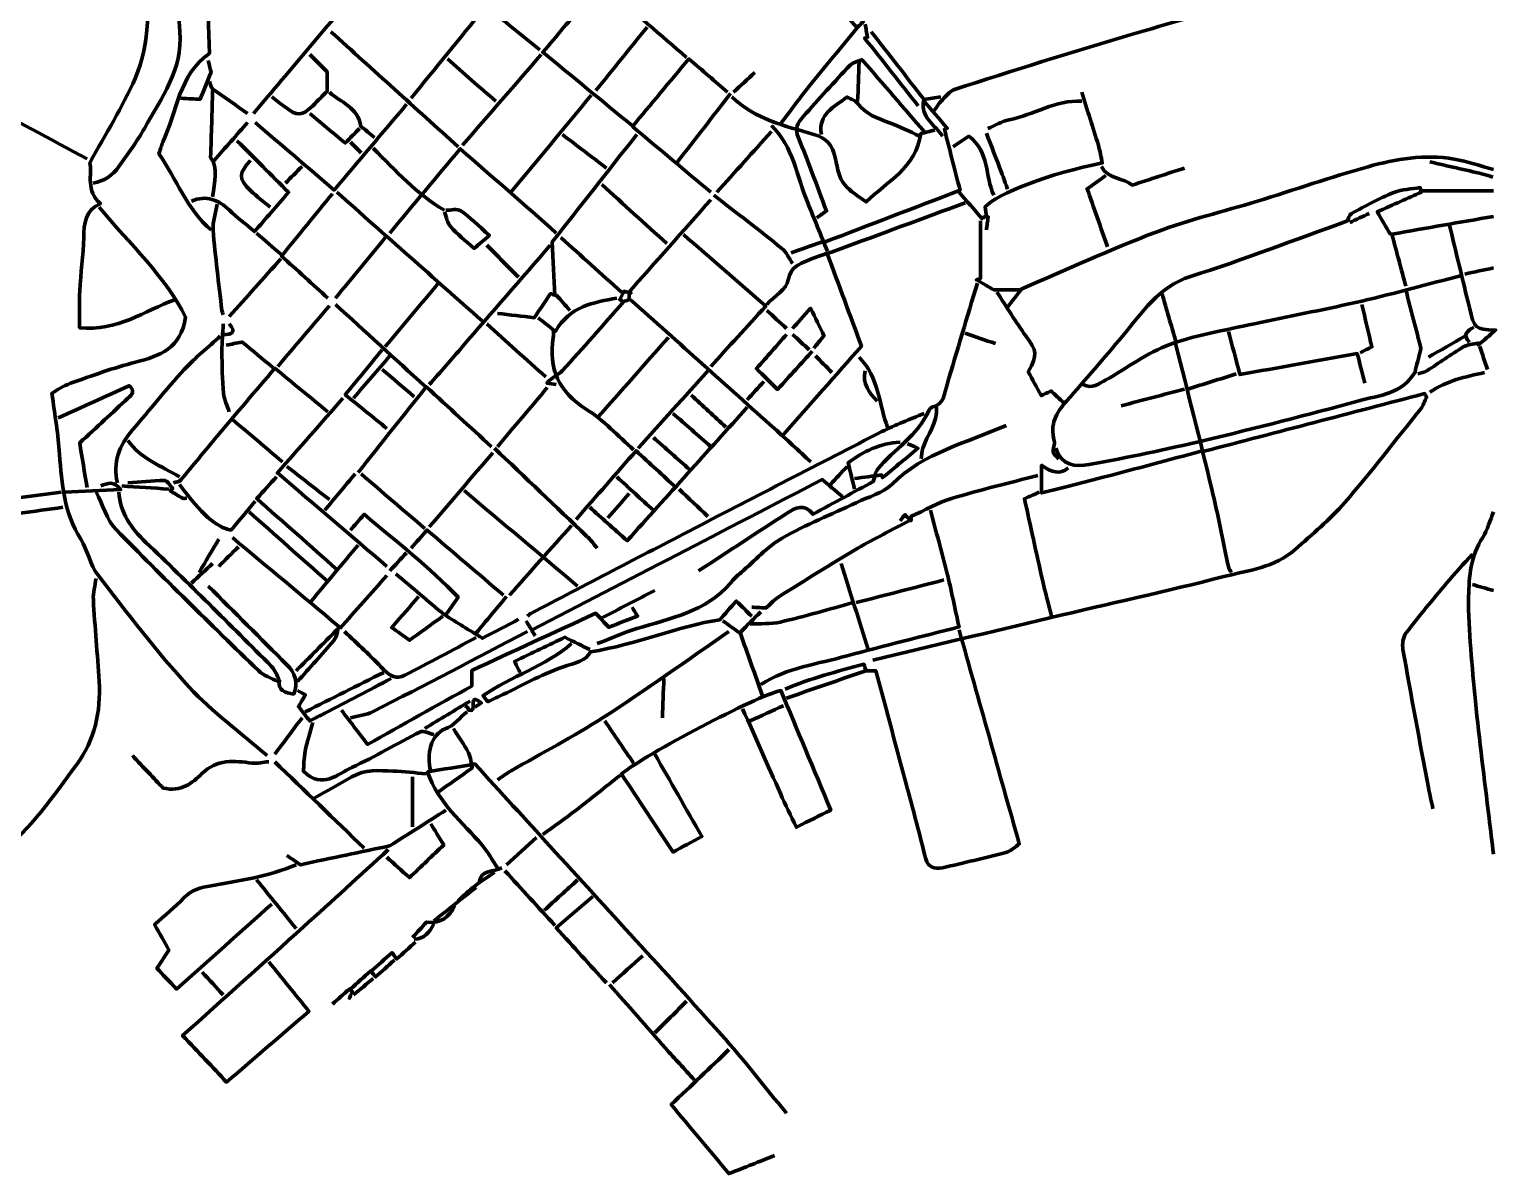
# Model space of a CAD drawing. Header units: inches. Extents: x 10 to 201, y -253 to -84.
# Drawn here: x 98.7 to 200.7, y -217.2 to -137.7 of the extents above; entities that cross this region are included whole.
import ezdxf

# ---------------------------------------------------------------- set-up
doc = ezdxf.new("R2010")
doc.units = ezdxf.units.IN
doc.header["$MEASUREMENT"] = 0
doc.layers.add('Calque 1', color=7, linetype='Continuous')

msp = doc.modelspace()

# ---------------------------------------------------------------- linework, layer by layer
at = {"layer": 'Calque 1', "color": 7, "lineweight": 70, "true_color": 0xffffff}
for points, knots in [([(80.46, -108.44), (81.02, -109.92), (82.19, -110.76), (83.51, -111.5), (89.14, -114.71), (94.76, -117.94), (100.36, -121.19), (102.08, -122.19), (103.42, -123.57), (104.26, -125.4), (105.01, -127.04), (105.83, -128.67), (106.44, -130.36), (106.75, -131.23), (106.71, -132.24), (106.79, -133.19), (107, -135.87), (107.09, -138.57), (106.02, -141.08), (105.16, -143.08), (103.97, -144.93), (102.88, -146.94), (103.04, -147.76), (102.57, -148.92), (103.61, -149.79), (102.52, -150.25), (102.48, -151.17), (102.45, -152.15), (102.42, -153.38), (102.24, -154.61), (102.17, -155.84), (102.12, -156.68), (102.16, -157.52), (102.16, -158.42), (104.79, -158.7), (106.69, -157.23), (108.79, -156.47)], [0, 0, 0, 0, 1, 1, 1, 2, 2, 2, 3, 3, 3, 4, 4, 4, 5, 5, 5, 6, 6, 6, 7, 7, 7, 8, 8, 8, 9, 9, 9, 10, 10, 10, 11, 11, 11, 12, 12, 12, 12]), ([(121.33, -116.44), (119.54, -118.59), (117.73, -120.72), (115.96, -122.87), (114.71, -124.4), (113.5, -125.96), (112.27, -127.5), (111.82, -128.07), (111.36, -128.63), (110.84, -129.26), (110.95, -132.42), (111.08, -135.86), (111.2, -139.34), (109.08, -140.82), (108.93, -143.39), (107.95, -145.52), (107.85, -145.75), (107.79, -146), (107.68, -146.32), (108.91, -148.06), (109.6, -150.19), (111.32, -151.62)], [0, 0, 0, 0, 1, 1, 1, 2, 2, 2, 3, 3, 3, 4, 4, 4, 5, 5, 5, 6, 6, 6, 7, 7, 7, 7]), ([(88.15, -124.03), (91.92, -124.15), (94.29, -126.43), (95.99, -129.43), (96.66, -130.6), (96.69, -132.14), (96.99, -133.51), (97.15, -134.24), (97.33, -134.98), (97.4, -135.72), (97.54, -137.01), (97.15, -138.24), (96.66, -139.4), (96.23, -140.42), (95.64, -141.38), (95.02, -142.56), (97.56, -143.92), (100.12, -145.3), (102.68, -146.67)], [0, 0, 0, 0, 1, 1, 1, 2, 2, 2, 3, 3, 3, 4, 4, 4, 5, 5, 5, 6, 6, 6, 6]), ([(109.21, -128.03), (109.77, -130.35), (109.45, -132.66), (109.22, -134.98), (109.13, -135.93), (109.04, -136.89), (109.13, -137.82), (109.37, -140.47), (107.84, -142.45), (106.67, -144.56), (106.16, -145.48), (105.5, -146.33), (104.89, -147.2), (104.46, -147.83), (103.87, -148.23), (103.1, -148.36)], [0, 0, 0, 0, 1, 1, 1, 2, 2, 2, 3, 3, 3, 4, 4, 4, 5, 5, 5, 5]), ([(116.59, -129.72), (118.4, -131.2), (120.21, -132.68), (122.1, -134.23), (119.45, -137.38), (116.86, -140.45), (114.27, -143.51)], [0, 0, 0, 0, 1, 1, 1, 2, 2, 2, 2]), ([(195.48, -132.24), (193.97, -132.7), (192.46, -133.18), (190.95, -133.61), (185.72, -135.09), (180.47, -136.52), (175.26, -138.05), (171.17, -139.25), (167.1, -140.55), (163.04, -141.85), (162.67, -141.97), (162.39, -142.37), (162.09, -142.68), (161.89, -142.89), (161.74, -143.16), (161.56, -143.41)], [0, 0, 0, 0, 1, 1, 1, 2, 2, 2, 3, 3, 3, 4, 4, 4, 5, 5, 5, 5]), ([(156.29, -137.51), (156.4, -137.41), (156.5, -137.3), (156.69, -137.11), (155.86, -136.13), (155.02, -135.15), (154.09, -134.05), (154.05, -134.98), (154.05, -134.98), (156.25, -137.57), (155.14, -138.92), (154.02, -140.26), (152.93, -141.62), (152.24, -142.48), (151.59, -143.37), (150.92, -144.25)], [0, 0, 0, 0, 1, 1, 1, 2, 2, 2, 3, 3, 3, 4, 4, 4, 5, 5, 5, 5]), ([(138.6, -134.98), (138.14, -135.3), (137.61, -135.55), (137.24, -135.94), (136.27, -137), (135.36, -138.13), (134.39, -139.26), (136.44, -140.94), (138.52, -142.65), (140.6, -144.36)], [0, 0, 0, 0, 1, 1, 1, 2, 2, 2, 3, 3, 3, 3]), ([(156.82, -137.3), (156.87, -137.61), (156.92, -137.91), (156.98, -138.22), (156.91, -138.24), (156.85, -138.26), (156.78, -138.28), (158.02, -139.85), (159.27, -141.42), (160.51, -142.99)], [0, 0, 0, 0, 1, 1, 1, 2, 2, 2, 3, 3, 3, 3]), ([(157.24, -137.83), (158.47, -139.41), (159.7, -140.99), (160.91, -142.55), (161.31, -142.48), (161.7, -142.42), (162.09, -142.36)], [0, 0, 0, 0, 1, 1, 1, 2, 2, 2, 2]), ([(118.17, -139.41), (118.57, -139.81), (118.98, -140.21), (119.38, -140.62), (119.38, -141.05), (119.38, -141.44), (119.38, -141.99), (119.12, -142.25), (118.75, -142.62), (118.38, -142.99), (117.64, -143.7), (117.28, -143.72), (116.48, -143.09), (116.17, -142.85), (115.85, -142.6), (115.53, -142.36)], [0, 0, 0, 0, 1, 1, 1, 2, 2, 2, 3, 3, 3, 4, 4, 4, 5, 5, 5, 5]), ([(147.24, -142.04), (146.37, -141.29), (145.5, -140.54), (144.55, -139.72), (143.21, -141.33), (141.89, -142.9), (140.62, -144.42), (142.52, -146.01), (144.3, -147.5), (146.08, -148.99)], [0, 0, 0, 0, 1, 1, 1, 2, 2, 2, 3, 3, 3, 3]), ([(111.11, -139.83), (111.2, -140.17), (111.28, -140.52), (111.31, -140.65), (111.02, -141.37), (110.81, -141.9), (110.55, -142.53), (110.19, -142.51), (109.7, -142.49), (109.21, -142.46)], [0, 0, 0, 0, 1, 1, 1, 2, 2, 2, 3, 3, 3, 3]), ([(160.93, -144.78), (159.51, -143.14), (158.09, -141.5), (156.6, -139.78), (156.37, -139.88), (155.99, -139.93), (155.78, -140.16), (154.66, -141.32), (153.58, -142.53), (152.51, -143.73), (152.13, -144.15), (151.9, -144.57), (152.17, -145.21), (152.84, -146.81), (153.42, -148.44), (154.13, -150.3), (153.98, -150.4), (153.72, -150.59), (153.45, -150.78)], [0, 0, 0, 0, 1, 1, 1, 2, 2, 2, 3, 3, 3, 4, 4, 4, 5, 5, 5, 6, 6, 6, 6]), ([(113.85, -143.51), (113.04, -142.95), (112.22, -142.4), (111.43, -141.82), (111.3, -141.72), (111.28, -141.48), (111.21, -141.3)], [0, 0, 0, 0, 1, 1, 1, 2, 2, 2, 2]), ([(111.42, -141.93), (111.38, -143.41), (111.33, -144.89), (111.28, -146.57), (111.82, -147.28), (111.53, -148.3), (111.42, -149.31)], [0, 0, 0, 0, 1, 1, 1, 2, 2, 2, 2]), ([(119.54, -142.04), (120.32, -142.74), (121.51, -143.06), (121.74, -144.43), (122, -144.63), (122.35, -144.92), (122.69, -145.2)], [0, 0, 0, 0, 1, 1, 1, 2, 2, 2, 2]), ([(147.55, -142.36), (149.13, -143.92), (151.22, -144.38), (153.24, -144.97), (154.11, -145.22), (154.54, -145.71), (154.72, -146.57), (155.13, -148.46), (155.16, -148.45), (156.88, -149.67), (158.32, -148.25), (160.35, -147.31), (160.68, -144.92), (161.02, -144.84), (161.34, -144.75), (161.67, -144.67)], [0, 0, 0, 0, 1, 1, 1, 2, 2, 2, 3, 3, 3, 4, 4, 4, 5, 5, 5, 5]), ([(160.61, -145.09), (159.91, -144.78), (159.22, -144.42), (158.5, -144.16), (157.66, -143.85), (156.84, -143.56), (156.28, -142.79), (156.14, -142.59), (155.82, -142.53), (155.55, -142.38), (154.65, -143.08), (153.52, -143.55), (153.77, -144.99)], [0, 0, 0, 0, 1, 1, 1, 2, 2, 2, 3, 3, 3, 4, 4, 4, 4]), ([(162.19, -145.09), (161.7, -144.31), (160.66, -143.83), (160.88, -142.62), (161.43, -143.27), (161.98, -143.91), (162.53, -144.55), (162.46, -144.57), (162.39, -144.59), (162.33, -144.61), (162.67, -145.96), (163.02, -147.31), (163.42, -148.86), (160.27, -150.06), (157.13, -151.26), (153.98, -152.47)], [0, 0, 0, 0, 1, 1, 1, 2, 2, 2, 3, 3, 3, 4, 4, 4, 5, 5, 5, 5]), ([(171.88, -142.04), (172.27, -143.27), (172.66, -144.49), (173.04, -145.73), (173.16, -146.13), (173.23, -146.56), (173.31, -146.96), (169.69, -147.67), (166, -149.08), (165.16, -150.02), (165.19, -150.25), (165.22, -150.46), (165.25, -150.68)], [0, 0, 0, 0, 1, 1, 1, 2, 2, 2, 3, 3, 3, 4, 4, 4, 4]), ([(171.88, -142.67), (170.06, -142.56), (168.54, -143.63), (166.83, -143.95), (166.32, -144.05), (165.84, -144.36), (165.35, -144.57)], [0, 0, 0, 0, 1, 1, 1, 2, 2, 2, 2]), ([(114.37, -144.15), (116.21, -145.71), (118.05, -147.28), (119.87, -148.84), (121.53, -146.88), (123.22, -144.88), (124.91, -142.88)], [0, 0, 0, 0, 1, 1, 1, 2, 2, 2, 2]), ([(118.17, -143.51), (118.95, -144.17), (119.74, -144.83), (120.64, -145.57), (121.01, -145.2), (121.32, -144.88), (121.64, -144.57)], [0, 0, 0, 0, 1, 1, 1, 2, 2, 2, 2]), ([(150.29, -144.36), (151.82, -145.82), (152.06, -147.9), (152.82, -149.73), (153.28, -150.85), (153.73, -151.98), (154.19, -153.1)], [0, 0, 0, 0, 1, 1, 1, 2, 2, 2, 2]), ([(113.11, -145.41), (114.3, -146.6), (115.5, -147.8), (116.7, -149), (115.86, -149.98), (115.1, -150.84), (114.33, -151.73), (113.69, -151.19), (113.11, -150.75), (112.59, -150.25), (111.82, -149.51), (110.99, -149.17), (109.95, -149.62)], [0, 0, 0, 0, 1, 1, 1, 2, 2, 2, 3, 3, 3, 4, 4, 4, 4]), ([(140.92, -144.99), (138.94, -147.5), (136.95, -150.02), (135.05, -152.45), (135.11, -153.76), (135.16, -154.96), (135.22, -156.15), (135.12, -156.12), (135.03, -156.08), (134.93, -156.04), (134.57, -156.57), (134.21, -157.1), (133.79, -157.72), (132.98, -157.62), (132.1, -157.52), (131.23, -157.42)], [0, 0, 0, 0, 1, 1, 1, 2, 2, 2, 3, 3, 3, 4, 4, 4, 5, 5, 5, 5]), ([(162.93, -145.83), (163.29, -145.59), (163.66, -145.34), (164.03, -145.1), (165.5, -146.18), (165.13, -147.9), (165.77, -149.2)], [0, 0, 0, 0, 1, 1, 1, 2, 2, 2, 2]), ([(165.25, -144.88), (165.6, -145.8), (165.95, -146.71), (166.3, -147.62), (166.45, -148.01), (166.58, -148.39), (166.72, -148.78)], [0, 0, 0, 0, 1, 1, 1, 2, 2, 2, 2]), ([(114.06, -146.78), (113.21, -147.7), (113.2, -148.05), (114.06, -148.88), (114.49, -149.3), (114.97, -149.66), (115.43, -150.04)], [0, 0, 0, 0, 1, 1, 1, 2, 2, 2, 2]), ([(123.75, -151.83), (125.36, -149.9), (126.97, -147.97), (128.64, -145.97), (130.88, -147.93), (133.11, -149.88), (135.33, -151.83)], [0, 0, 0, 0, 1, 1, 1, 2, 2, 2, 2]), ([(200.53, -147.41), (199.62, -147.17), (198.72, -146.85), (197.79, -146.69), (195.75, -146.33), (193.74, -146.69), (191.8, -147.22), (189.21, -147.94), (186.67, -148.83), (184.1, -149.62), (181.75, -150.34), (179.35, -150.89), (177.06, -151.76), (173.88, -152.97), (170.79, -154.4), (167.67, -155.73)], [0, 0, 0, 0, 1, 1, 1, 2, 2, 2, 3, 3, 3, 4, 4, 4, 5, 5, 5, 5]), ([(196.11, -146.88), (197.34, -147.17), (198.57, -147.44), (199.79, -147.73), (200.03, -147.78), (200.25, -147.87), (200.48, -147.94)], [0, 0, 0, 0, 1, 1, 1, 2, 2, 2, 2]), ([(173.57, -147.83), (173.19, -148.09), (172.82, -148.36), (172.26, -148.75), (172.71, -150.02), (173.19, -151.4), (173.67, -152.78)], [0, 0, 0, 0, 1, 1, 1, 2, 2, 2, 2]), ([(179.04, -147.31), (177.84, -147.7), (176.64, -148.09), (175.39, -148.5), (174.82, -147.97), (173.7, -148.12), (173.25, -147.2)], [0, 0, 0, 0, 1, 1, 1, 2, 2, 2, 2]), ([(193.37, -151.94), (193.06, -151.41), (192.76, -150.89), (192.44, -150.35), (193.6, -149.84), (194.56, -149.41), (195.52, -148.98), (195.5, -148.88), (195.47, -148.77), (195.44, -148.67), (194.82, -148.78), (194.16, -148.78), (193.59, -149.01), (192.57, -149.43), (191.61, -149.96), (190.64, -150.48), (190.48, -150.57), (190.43, -150.86), (190.37, -150.99), (186.74, -152.29), (183.13, -153.69), (179.45, -154.85), (177.2, -155.57), (176.09, -157.38), (174.72, -159), (173.44, -160.51), (172.15, -162.03), (170.82, -163.52), (170.11, -164.32), (169.65, -165.15), (169.97, -166.27), (170.04, -166.52), (169.86, -166.84), (169.9, -167.1), (169.93, -167.26), (170.16, -167.39), (170.3, -167.53)], [0, 0, 0, 0, 1, 1, 1, 2, 2, 2, 3, 3, 3, 4, 4, 4, 5, 5, 5, 6, 6, 6, 7, 7, 7, 8, 8, 8, 9, 9, 9, 10, 10, 10, 11, 11, 11, 12, 12, 12, 12]), ([(111.74, -149.83), (111.64, -150.43), (111.4, -151.04), (111.45, -151.62), (111.6, -153.49), (111.85, -155.35), (112.06, -157.21), (112.07, -157.31), (112.13, -157.42), (112.16, -157.52)], [0, 0, 0, 0, 1, 1, 1, 2, 2, 2, 3, 3, 3, 3]), ([(119.75, -149.1), (118.58, -150.53), (117.41, -151.96), (116.21, -153.43), (117.3, -154.42), (118.37, -155.39), (119.43, -156.36)], [0, 0, 0, 0, 1, 1, 1, 2, 2, 2, 2]), ([(146.29, -149.2), (147.87, -150.43), (149.46, -151.64), (151.02, -152.9), (151.34, -153.16), (151.52, -153.59), (151.77, -153.94)], [0, 0, 0, 0, 1, 1, 1, 2, 2, 2, 2]), ([(163.77, -149.73), (160.82, -150.82), (157.88, -151.91), (154.92, -152.99), (154.23, -153.25), (153.5, -153.44), (152.82, -153.74), (152.23, -154.01), (151.63, -154.15), (151.47, -155.09), (151.37, -155.72), (150.5, -156.22), (149.97, -156.79)], [0, 0, 0, 0, 1, 1, 1, 2, 2, 2, 3, 3, 3, 4, 4, 4, 4]), ([(163.35, -148.99), (163.88, -149.6), (164.4, -150.2), (164.95, -150.84), (164.95, -150.84), (165.05, -150.76), (165.15, -150.68), (165.22, -150.69), (165.3, -150.7), (165.38, -150.71), (165.33, -151.01), (165.29, -151.32), (165.25, -151.62)], [0, 0, 0, 0, 1, 1, 1, 2, 2, 2, 3, 3, 3, 4, 4, 4, 4]), ([(103.53, -150.04), (105.64, -152.61), (108.17, -154.87), (109.54, -157.69), (109.21, -159.86), (107.72, -160.38), (106.06, -160.81), (104.52, -161.2), (103.03, -161.75), (101.53, -162.28), (101.02, -162.46), (100.56, -162.79), (100.24, -162.96), (100.44, -164.53), (100.68, -165.87), (100.77, -167.21), (100.91, -169.28), (101.09, -171.3), (102.24, -173.12), (102.73, -173.9), (102.89, -174.9), (103.45, -175.62), (105.49, -178.27), (107.52, -180.94), (109.78, -183.4), (111.4, -185.16), (113.39, -186.59), (115.22, -188.17)], [0, 0, 0, 0, 1, 1, 1, 2, 2, 2, 3, 3, 3, 4, 4, 4, 5, 5, 5, 6, 6, 6, 7, 7, 7, 8, 8, 8, 9, 9, 9, 9]), ([(127.54, -150.36), (127.68, -150.71), (127.74, -151.13), (127.98, -151.4), (128.44, -151.92), (129, -152.35), (129.61, -152.9), (129.97, -152.6), (130.3, -152.31), (130.67, -152), (129.89, -151.31), (129.33, -150.73), (128.68, -150.28), (128.44, -150.12), (128, -150.25), (127.65, -150.25)], [0, 0, 0, 0, 1, 1, 1, 2, 2, 2, 3, 3, 3, 4, 4, 4, 5, 5, 5, 5]), ([(200.53, -150.68), (198.21, -151.08), (195.88, -151.48), (193.46, -151.91), (193.81, -153.22), (194.12, -154.37), (194.42, -155.52)], [0, 0, 0, 0, 1, 1, 1, 2, 2, 2, 2]), ([(144.18, -151.94), (146.08, -153.59), (147.97, -155.23), (149.9, -156.91), (148.56, -158.39), (147.32, -159.74), (146.08, -161.1)], [0, 0, 0, 0, 1, 1, 1, 2, 2, 2, 2]), ([(164.83, -150.99), (164.83, -152.33), (164.83, -153.66), (164.83, -155), (164.74, -155.03), (164.65, -155.06), (164.56, -155.09), (165, -155.34), (165.43, -155.59), (165.76, -155.78), (166.41, -155.78), (166.93, -155.78), (167.66, -155.78), (167.24, -156.31), (166.93, -156.71), (166.62, -157.1)], [0, 0, 0, 0, 1, 1, 1, 2, 2, 2, 3, 3, 3, 4, 4, 4, 5, 5, 5, 5]), ([(197.48, -151.31), (197.93, -153.2), (198.39, -155.1), (198.85, -157), (199.21, -158.5), (199.2, -158.5), (200.68, -158.58), (200.22, -158.97), (199.85, -159.3), (199.47, -159.62), (199.46, -159.57), (199.45, -159.53), (199.45, -159.48), (199.11, -159.57), (198.72, -159.58), (198.43, -159.75), (197.57, -160.27), (196.75, -160.87), (195.89, -161.41), (195.71, -161.53), (195.48, -161.56), (195.27, -161.63)], [0, 0, 0, 0, 1, 1, 1, 2, 2, 2, 3, 3, 3, 4, 4, 4, 5, 5, 5, 6, 6, 6, 7, 7, 7, 7]), ([(134.91, -152.68), (132.88, -155.03), (130.84, -157.38), (128.8, -159.73), (128.04, -160.62), (127.26, -161.49), (126.49, -162.37)], [0, 0, 0, 0, 1, 1, 1, 2, 2, 2, 2]), ([(154.19, -153.31), (154.98, -155.42), (155.76, -157.54), (156.56, -159.69), (154.79, -161.7), (152.96, -163.77), (151.13, -165.84)], [0, 0, 0, 0, 1, 1, 1, 2, 2, 2, 2]), ([(198.32, -154.78), (196, -155.38), (193.7, -156.02), (191.37, -156.56), (189.03, -157.11), (186.66, -157.54), (184.31, -158.05), (182.2, -158.52), (180.04, -158.86), (178.01, -159.58), (176.44, -160.14), (175.05, -161.22), (173.56, -162.05), (173.08, -162.31), (172.6, -162.7), (171.99, -162.37)], [0, 0, 0, 0, 1, 1, 1, 2, 2, 2, 3, 3, 3, 4, 4, 4, 5, 5, 5, 5]), ([(140.07, -156.57), (140.67, -156.46), (140.18, -156.16), (140.52, -156), (140.36, -155.96), (140.2, -155.92), (140.03, -155.88), (139.94, -156.07), (139.84, -156.27), (139.74, -156.46), (139.83, -156.51), (139.92, -156.56), (140.01, -156.61), (138.59, -158.21), (137.19, -159.83), (135.74, -161.41), (135.48, -161.7), (135.05, -161.84), (134.67, -162.26), (134.89, -162.29), (135.11, -162.33), (135.33, -162.37)], [0, 0, 0, 0, 1, 1, 1, 2, 2, 2, 3, 3, 3, 4, 4, 4, 5, 5, 5, 6, 6, 6, 7, 7, 7, 7]), ([(164.62, -155.31), (163.91, -157.66), (163.21, -160.02), (162.51, -162.37), (162.32, -163), (162.32, -163.76), (161.46, -163.95), (161.38, -163.97), (161.29, -164.08), (161.25, -164.16), (160.5, -165.92), (158.81, -166.85), (157.67, -168.27), (157.52, -168.46), (157.5, -168.75), (157.38, -169.11), (156.07, -169.82), (154.66, -170.58), (153.19, -171.38), (152.61, -170.6), (151.96, -170.93), (151.35, -171.33), (149.3, -172.65), (147.27, -173.99), (145.23, -175.32)], [0, 0, 0, 0, 1, 1, 1, 2, 2, 2, 3, 3, 3, 4, 4, 4, 5, 5, 5, 6, 6, 6, 7, 7, 7, 8, 8, 8, 8]), ([(165.98, -155.94), (166.65, -156.96), (167.28, -158.01), (168, -158.99), (168.77, -160.06), (168.83, -160.25), (168.16, -161.48), (168.45, -162), (168.75, -162.55), (169.07, -163.13), (169.26, -163.05), (169.45, -162.95), (169.75, -162.81), (170.04, -163.08), (170.33, -163.36), (170.62, -163.63)], [0, 0, 0, 0, 1, 1, 1, 2, 2, 2, 3, 3, 3, 4, 4, 4, 5, 5, 5, 5]), ([(194.42, -155.73), (194.79, -157.17), (195.16, -158.6), (195.48, -159.86), (195.31, -160.53), (195.19, -161.01), (195.07, -161.5), (194.23, -163.01), (192.59, -163.11), (191.15, -163.5), (187.59, -164.48), (184.01, -165.39), (180.41, -166.25), (177.76, -166.88), (175.09, -167.43), (172.41, -167.93), (171.44, -168.11), (170.45, -168.01), (170.09, -166.79)], [0, 0, 0, 0, 1, 1, 1, 2, 2, 2, 3, 3, 3, 4, 4, 4, 5, 5, 5, 6, 6, 6, 6]), ([(139.55, -156.36), (137.91, -156.65), (136.26, -156.93), (135.27, -158.67), (134.79, -158.29), (134.43, -158.01), (134.07, -157.73)], [0, 0, 0, 0, 1, 1, 1, 2, 2, 2, 2]), ([(140.5, -156.47), (143.83, -159.45), (147.17, -162.44), (150.5, -165.42), (151.35, -166.19), (152.19, -166.97), (153.03, -167.74)], [0, 0, 0, 0, 1, 1, 1, 2, 2, 2, 2]), ([(151.77, -158.47), (152.14, -158.04), (152.52, -157.62), (153.02, -157.06), (153.36, -157.75), (153.65, -158.35), (153.95, -158.98), (153.69, -159.3), (153.46, -159.57), (153.24, -159.84)], [0, 0, 0, 0, 1, 1, 1, 2, 2, 2, 3, 3, 3, 3]), ([(191.37, -156.79), (191.61, -157.79), (191.84, -158.8), (192.07, -159.75), (191.68, -159.94), (191.47, -160.05), (191.26, -160.16)], [0, 0, 0, 0, 1, 1, 1, 2, 2, 2, 2]), ([(111.95, -159), (111.11, -159.77), (110.21, -160.49), (109.44, -161.33), (108.19, -162.68), (107.05, -164.13), (105.84, -165.52), (104.91, -166.6), (104.46, -167.79), (104.79, -169.21)], [0, 0, 0, 0, 1, 1, 1, 2, 2, 2, 3, 3, 3, 3]), ([(112.16, -158.15), (112.13, -158.79), (112.06, -159.42), (112.06, -160.05), (112.07, -161.03), (112.09, -162.02), (112.18, -163), (112.22, -163.43), (112.44, -163.84), (112.58, -164.26)], [0, 0, 0, 0, 1, 1, 1, 2, 2, 2, 3, 3, 3, 3]), ([(135.12, -158.58), (135.12, -158.75), (135.15, -158.93), (135.12, -159.1), (134.78, -161.27), (135.49, -162.88), (137.42, -164.09), (138.63, -164.84), (139.62, -165.95), (140.71, -166.9)], [0, 0, 0, 0, 1, 1, 1, 2, 2, 2, 3, 3, 3, 3]), ([(153.13, -160.05), (152.38, -160.88), (151.63, -161.7), (150.72, -162.7), (150.21, -162.2), (149.77, -161.77), (149.25, -161.26), (150.02, -160.39), (150.68, -159.64), (151.34, -158.89)], [0, 0, 0, 0, 1, 1, 1, 2, 2, 2, 3, 3, 3, 3]), ([(182.1, -158.68), (182.35, -159.63), (182.6, -160.58), (182.89, -161.67), (185.56, -161.19), (188.26, -160.71), (191.05, -160.21), (191.21, -160.84), (191.39, -161.55), (191.58, -162.26)], [0, 0, 0, 0, 1, 1, 1, 2, 2, 2, 3, 3, 3, 3]), ([(112.37, -159.63), (112.72, -159.56), (113.07, -159.49), (113.48, -159.41), (114.18, -159.99), (114.91, -160.6), (115.64, -161.21)], [0, 0, 0, 0, 1, 1, 1, 2, 2, 2, 2]), ([(123.22, -159.95), (122.36, -160.99), (121.5, -162.03), (120.65, -163.07), (121.64, -163.88), (122.59, -164.65), (123.54, -165.42)], [0, 0, 0, 0, 1, 1, 1, 2, 2, 2, 2]), ([(178.41, -159.52), (179.26, -162.89), (180.12, -166.26), (180.93, -169.64), (181.37, -171.45), (181.71, -173.29), (182.11, -175.11), (182.13, -175.23), (182.24, -175.32), (182.31, -175.43)], [0, 0, 0, 0, 1, 1, 1, 2, 2, 2, 3, 3, 3, 3]), ([(108.69, -169.21), (108.86, -169.14), (109.1, -169.12), (109.2, -169), (110.06, -167.99), (110.89, -166.96), (111.74, -165.95), (113.07, -164.37), (114.41, -162.8), (115.75, -161.23), (117.04, -162.3), (118.24, -163.28), (119.43, -164.26)], [0, 0, 0, 0, 1, 1, 1, 2, 2, 2, 3, 3, 3, 4, 4, 4, 4]), ([(100.68, -164.68), (102.33, -163.94), (103.97, -163.19), (105.6, -162.45), (106.06, -162.81), (105.81, -163.06), (105.53, -163.32), (104.45, -164.31), (103.38, -165.31), (102.17, -166.43), (102.34, -167.45), (102.51, -168.49), (102.68, -169.53)], [0, 0, 0, 0, 1, 1, 1, 2, 2, 2, 3, 3, 3, 4, 4, 4, 4]), ([(121.54, -168.48), (123.12, -166.49), (124.71, -164.5), (126.28, -162.52), (127.84, -163.96), (129.33, -165.32), (130.81, -166.69)], [0, 0, 0, 0, 1, 1, 1, 2, 2, 2, 2]), ([(157.35, -181.54), (161.46, -180.55), (165.56, -179.56), (169.67, -178.59), (173.71, -177.63), (177.76, -176.74), (181.78, -175.72), (183.48, -175.28), (185.33, -175.09), (186.73, -173.84), (187.91, -172.78), (189.15, -171.76), (190.19, -170.56), (192.02, -168.46), (193.72, -166.23), (195.47, -164.05), (195.65, -163.82), (195.74, -163.52), (195.87, -163.26), (195.83, -163.17), (195.78, -163.08), (195.74, -163), (190.63, -164.33), (185.52, -165.67), (180.41, -167)], [0, 0, 0, 0, 1, 1, 1, 2, 2, 2, 3, 3, 3, 4, 4, 4, 5, 5, 5, 6, 6, 6, 7, 7, 7, 8, 8, 8, 8]), ([(120.48, -163.32), (118.97, -165.04), (117.46, -166.76), (115.92, -168.51), (118.54, -170.74), (121.04, -172.87), (123.54, -175.01)], [0, 0, 0, 0, 1, 1, 1, 2, 2, 2, 2]), ([(148.61, -163.95), (145.85, -167.01), (143.09, -170.08), (140.26, -173.22), (139.29, -172.36), (138.47, -171.63), (137.65, -170.9)], [0, 0, 0, 0, 1, 1, 1, 2, 2, 2, 2]), ([(161.77, -163.95), (161.86, -165.03), (161.13, -165.84), (160.83, -166.79), (160.75, -167.03), (160.75, -167.28), (160.72, -167.53)], [0, 0, 0, 0, 1, 1, 1, 2, 2, 2, 2]), ([(160.93, -164.37), (159.95, -164.79), (158.93, -165.16), (157.98, -165.64), (153.62, -167.87), (149.27, -170.12), (144.92, -172.37), (141.13, -174.34), (137.34, -176.31), (133.55, -178.28), (133.46, -178.32), (133.4, -178.41), (133.33, -178.48)], [0, 0, 0, 0, 1, 1, 1, 2, 2, 2, 3, 3, 3, 4, 4, 4, 4]), ([(166.62, -165.21), (163.9, -166.42), (160.92, -167.08), (158.69, -169.29), (158.05, -169.92), (157.04, -170.18), (156.19, -170.58), (154.47, -171.4), (152.69, -172.1), (151.05, -173.04), (149.99, -173.65), (149.13, -174.62), (148.19, -175.43), (147.92, -175.66), (147.67, -175.9), (147.45, -176.17), (145.73, -178.18), (143.26, -178.61), (140.92, -179.34), (139.99, -179.62), (139.09, -180.03), (138.18, -180.38)], [0, 0, 0, 0, 1, 1, 1, 2, 2, 2, 3, 3, 3, 4, 4, 4, 5, 5, 5, 6, 6, 6, 7, 7, 7, 7]), ([(131.02, -166.79), (133.16, -168.83), (135.3, -170.86), (137.44, -172.9), (137.71, -173.16), (137.93, -173.46), (138.18, -173.74)], [0, 0, 0, 0, 1, 1, 1, 2, 2, 2, 2]), ([(136.7, -171.74), (138.1, -170.15), (139.49, -168.56), (140.88, -166.97), (141.83, -167.84), (142.74, -168.69), (143.66, -169.53)], [0, 0, 0, 0, 1, 1, 1, 2, 2, 2, 2]), ([(159.24, -166.37), (157.86, -166.46), (156.68, -167.01), (155.63, -167.81), (155.8, -168.51), (155.94, -169.07), (156.08, -169.64)], [0, 0, 0, 0, 1, 1, 1, 2, 2, 2, 2]), ([(159.77, -166.48), (159.94, -166.55), (160.11, -166.63), (160.49, -166.79), (159.47, -167.64), (158.75, -168.24), (158.02, -168.84), (158, -168.78), (157.98, -168.71), (157.96, -168.65), (157.33, -168.73), (156.71, -168.82), (156.08, -168.9)], [0, 0, 0, 0, 1, 1, 1, 2, 2, 2, 3, 3, 3, 4, 4, 4, 4]), ([(180.2, -167), (177.96, -167.6), (175.71, -168.2), (173.46, -168.79), (172.06, -169.16), (170.66, -169.5), (169.09, -169.9), (169.09, -169.28), (169.09, -168.72), (169.09, -167.98), (169.81, -168.48), (170.37, -168.65), (170.93, -168.16)], [0, 0, 0, 0, 1, 1, 1, 2, 2, 2, 3, 3, 3, 4, 4, 4, 4]), ([(103.63, -169.42), (104.11, -169.22), (104.58, -169.04), (105.01, -169.67), (103.71, -169.73), (102.41, -169.79), (101.1, -169.85)], [0, 0, 0, 0, 1, 1, 1, 2, 2, 2, 2]), ([(109.63, -170.27), (109.53, -170.27), (109.4, -170.3), (109.32, -170.26), (109.03, -170.11), (108.75, -169.93), (108.47, -169.75), (108.52, -169.69), (108.58, -169.63), (108.64, -169.57), (108.44, -169.38), (108.25, -169.03), (108.05, -169.03), (107.21, -169.04), (106.37, -169.14), (105.53, -169.21)], [0, 0, 0, 0, 1, 1, 1, 2, 2, 2, 3, 3, 3, 4, 4, 4, 5, 5, 5, 5]), ([(109.11, -169.32), (110.64, -171.37), (111.65, -172.3), (112.7, -172.48), (113.26, -171.82), (113.82, -171.15), (114.37, -170.48)], [0, 0, 0, 0, 1, 1, 1, 2, 2, 2, 2]), ([(115.85, -168.79), (115.42, -169.27), (114.98, -169.76), (114.49, -170.3), (116.37, -171.96), (118.22, -173.59), (120.06, -175.22)], [0, 0, 0, 0, 1, 1, 1, 2, 2, 2, 2]), ([(155.24, -170.16), (154.74, -169.74), (154.25, -169.32), (153.83, -168.97), (147, -172.51), (140.33, -175.97), (133.65, -179.43)], [0, 0, 0, 0, 1, 1, 1, 2, 2, 2, 2]), ([(168.83, -168.69), (166.83, -169.21), (164.81, -169.69), (162.83, -170.29), (161.85, -170.59), (160.94, -171.12), (160, -171.54), (160, -171.63), (160.01, -171.73), (160.01, -171.82), (159.9, -171.72), (159.79, -171.62), (159.58, -171.42), (159.53, -171.49), (159.38, -171.67), (159.24, -171.85)], [0, 0, 0, 0, 1, 1, 1, 2, 2, 2, 3, 3, 3, 4, 4, 4, 5, 5, 5, 5]), ([(100.89, -169.85), (99, -170.09), (97.1, -170.33), (95.2, -170.58), (93.66, -170.79), (92.11, -171), (90.57, -171.22)], [0, 0, 0, 0, 1, 1, 1, 2, 2, 2, 2]), ([(103.31, -169.85), (103.77, -170.72), (104.05, -171.77), (104.71, -172.45), (107.95, -175.78), (111.28, -179.02), (114.6, -182.26), (114.95, -182.61), (115.5, -182.77), (115.95, -183.01)], [0, 0, 0, 0, 1, 1, 1, 2, 2, 2, 3, 3, 3, 3]), ([(104.89, -169.85), (105.01, -171.28), (105.72, -172.35), (106.77, -173.34), (109.74, -176.16), (112.62, -179.07), (115.52, -181.97), (115.77, -182.21), (115.88, -182.59), (116.06, -182.91)], [0, 0, 0, 0, 1, 1, 1, 2, 2, 2, 3, 3, 3, 3]), ([(168.93, -169.85), (168.62, -169.99), (168.3, -170.13), (167.9, -170.31), (168.31, -172.18), (168.72, -174.07), (169.15, -175.95), (169.34, -176.8), (169.57, -177.64), (169.78, -178.48)], [0, 0, 0, 0, 1, 1, 1, 2, 2, 2, 3, 3, 3, 3]), ([(101, -170.9), (99, -171.18), (96.99, -171.45), (94.99, -171.75), (93.69, -171.94), (92.4, -172.16), (91.1, -172.37)], [0, 0, 0, 0, 1, 1, 1, 2, 2, 2, 2]), ([(161.35, -171.11), (161.74, -172.55), (162.14, -173.98), (162.5, -175.43), (162.81, -176.65), (163.05, -177.89), (163.35, -179.22), (160.77, -179.88), (158.15, -180.52), (155.56, -181.23), (153.53, -181.79), (151.39, -182.05), (149.55, -183.22)], [0, 0, 0, 0, 1, 1, 1, 2, 2, 2, 3, 3, 3, 4, 4, 4, 4]), ([(200.53, -171.22), (200.29, -171.81), (200.12, -172.46), (199.78, -172.99), (198.95, -174.26), (198.82, -175.74), (198.8, -177.11), (198.77, -179.53), (199.05, -181.96), (199.28, -184.38), (199.54, -187.09), (199.9, -189.79), (200.22, -192.49), (200.32, -193.33), (200.43, -194.18), (200.53, -195.02)], [0, 0, 0, 0, 1, 1, 1, 2, 2, 2, 3, 3, 3, 4, 4, 4, 5, 5, 5, 5]), ([(121.01, -172.48), (121.29, -172.16), (121.57, -171.84), (121.96, -171.39), (124.18, -173.29), (126.51, -175.05), (128.5, -177.16), (128.14, -177.68), (127.89, -178.03), (127.65, -178.38)], [0, 0, 0, 0, 1, 1, 1, 2, 2, 2, 3, 3, 3, 3]), ([(159.88, -171.85), (158.68, -172.48), (157.46, -173.07), (156.3, -173.75), (154.45, -174.84), (152.64, -175.98), (150.82, -177.12), (150.43, -177.37), (150.11, -177.74), (149.92, -177.9), (149.49, -177.88), (149.2, -177.86), (148.92, -177.85)], [0, 0, 0, 0, 1, 1, 1, 2, 2, 2, 3, 3, 3, 4, 4, 4, 4]), ([(112.79, -173.01), (115.21, -175.02), (117.62, -177.04), (120.2, -179.19), (120.11, -179.44), (120.07, -179.87), (119.84, -180.16), (119.03, -181.14), (118.17, -182.06), (117.32, -183.01)], [0, 0, 0, 0, 1, 1, 1, 2, 2, 2, 3, 3, 3, 3]), ([(125.22, -173.74), (125.6, -173.32), (125.98, -172.89), (126.34, -172.49), (128.12, -174.01), (129.89, -175.51), (131.65, -177.01)], [0, 0, 0, 0, 1, 1, 1, 2, 2, 2, 2]), ([(199.06, -174.16), (198.46, -174.83), (197.85, -175.48), (197.27, -176.17), (196.31, -177.32), (195.34, -178.46), (194.44, -179.66), (194.23, -179.94), (194.17, -180.43), (194.23, -180.8), (194.8, -184), (195.4, -187.19), (196, -190.38), (196.1, -190.88), (196.21, -191.37), (196.32, -191.86)], [0, 0, 0, 0, 1, 1, 1, 2, 2, 2, 3, 3, 3, 4, 4, 4, 5, 5, 5, 5]), ([(103.31, -175.85), (103.24, -176.34), (103.09, -176.84), (103.12, -177.32), (103.22, -179.22), (103.41, -181.11), (103.52, -183.01), (103.64, -185.11), (103.23, -187.09), (101.94, -188.8), (100.31, -190.97), (98.84, -193.3), (96.57, -194.91), (95.93, -195.36), (95.29, -195.9), (94.56, -196.14), (93.6, -196.47), (93.3, -197.07), (93.31, -197.97)], [0, 0, 0, 0, 1, 1, 1, 2, 2, 2, 3, 3, 3, 4, 4, 4, 5, 5, 5, 6, 6, 6, 6]), ([(111.11, -176.38), (112.93, -178.2), (114.76, -180.02), (116.58, -181.86), (117.15, -182.42), (117.41, -183.07), (117.06, -183.89), (116.47, -183.76), (115.92, -183.68), (116.06, -182.91)], [0, 0, 0, 0, 1, 1, 1, 2, 2, 2, 3, 3, 3, 3]), ([(127.43, -178.48), (126.61, -179.07), (125.79, -179.66), (125.12, -180.14), (124.66, -179.81), (124.31, -179.57), (123.88, -179.26), (124.57, -178.47), (125.16, -177.79), (125.75, -177.11)], [0, 0, 0, 0, 1, 1, 1, 2, 2, 2, 3, 3, 3, 3]), ([(148.92, -178.48), (148.59, -178.15), (148.25, -177.81), (147.85, -177.42), (147.39, -177.94), (147.08, -178.3), (146.71, -178.72), (143.79, -179.16), (140.94, -180.43), (137.7, -180.96), (137.44, -181.58), (136.63, -181.72), (135.77, -182.01), (134.24, -182.53), (132.81, -183.36), (131.33, -184.06), (131.06, -184.19), (130.79, -184.31), (130.57, -184.41), (130.44, -184.26), (130.36, -184.16), (130.23, -183.99), (132.19, -182.64), (134.57, -181.97), (136.39, -180.38)], [0, 0, 0, 0, 1, 1, 1, 2, 2, 2, 3, 3, 3, 4, 4, 4, 5, 5, 5, 6, 6, 6, 7, 7, 7, 8, 8, 8, 8]), ([(140.6, -177.85), (140.71, -178.02), (140.82, -178.2), (140.98, -178.47), (140.31, -178.72), (139.67, -178.97), (138.98, -179.24), (138.68, -178.92), (138.38, -178.6), (138.07, -178.27), (135.19, -179.6), (132.31, -180.92), (129.44, -182.25), (129.44, -182.63), (129.44, -182.98), (129.44, -183.33), (127.03, -184.68), (124.61, -186.04), (122.2, -187.39), (121.57, -186.56), (120.97, -185.79), (120.38, -185.01)], [0, 0, 0, 0, 1, 1, 1, 2, 2, 2, 3, 3, 3, 4, 4, 4, 5, 5, 5, 6, 6, 6, 7, 7, 7, 7]), ([(132.7, -178.69), (131.87, -179.13), (131.03, -179.57), (130.19, -180.01), (129.28, -179.45), (128.41, -178.91), (127.54, -178.38)], [0, 0, 0, 0, 1, 1, 1, 2, 2, 2, 2]), ([(149.55, -178.17), (149.08, -178.64), (148.61, -179.11), (148.11, -179.61), (148.64, -181.09), (149.15, -182.53), (149.66, -183.96)], [0, 0, 0, 0, 1, 1, 1, 2, 2, 2, 2]), ([(155.98, -177.53), (154.29, -177.99), (152.62, -178.49), (150.92, -178.88), (150.24, -179.04), (149.52, -178.97), (148.82, -179.01)], [0, 0, 0, 0, 1, 1, 1, 2, 2, 2, 2]), ([(129.75, -179.96), (128.1, -180.83), (126.46, -181.73), (124.8, -182.58), (124.21, -182.88), (123.77, -182.67), (123.31, -182.18), (122.45, -181.26), (121.5, -180.41), (120.59, -179.54)], [0, 0, 0, 0, 1, 1, 1, 2, 2, 2, 3, 3, 3, 3]), ([(133.33, -179.54), (129.75, -181.4), (126.18, -183.27), (122.58, -185.1), (122.11, -185.35), (121.54, -185.4), (121.01, -185.54)], [0, 0, 0, 0, 1, 1, 1, 2, 2, 2, 2]), ([(147.34, -179.54), (144.43, -181.54), (141.55, -183.6), (138.59, -185.52), (136.51, -186.86), (134.31, -187.99), (132.18, -189.23), (131.85, -189.42), (131.54, -189.65), (131.23, -189.86)], [0, 0, 0, 0, 1, 1, 1, 2, 2, 2, 3, 3, 3, 3]), ([(156.93, -182.27), (157.1, -182.27), (157.28, -182.27), (157.55, -182.27), (158.29, -185), (159.03, -187.74), (159.77, -190.49), (160.2, -192.1), (160.62, -193.72), (161.03, -195.34), (161.2, -195.97), (161.67, -196.07), (162.19, -195.96), (163.67, -195.63), (165.15, -195.29), (166.61, -194.9), (166.98, -194.8), (167.28, -194.48), (167.54, -194.31), (166.12, -189.27), (164.74, -184.35), (163.35, -179.43)], [0, 0, 0, 0, 1, 1, 1, 2, 2, 2, 3, 3, 3, 4, 4, 4, 5, 5, 5, 6, 6, 6, 7, 7, 7, 7]), ([(137.65, -180.8), (137.12, -180.53), (136.59, -180.27), (135.93, -179.94), (134.83, -180.46), (133.63, -181.04), (132.42, -181.62), (132.59, -181.96), (132.7, -182.17), (132.81, -182.38)], [0, 0, 0, 0, 1, 1, 1, 2, 2, 2, 3, 3, 3, 3]), ([(151.24, -183.54), (153.03, -182.79), (154.88, -182.31), (156.73, -181.81), (156.77, -181.96), (156.82, -182.12), (156.86, -182.27), (155.02, -182.9), (153.18, -183.54), (151.34, -184.17)], [0, 0, 0, 0, 1, 1, 1, 2, 2, 2, 3, 3, 3, 3]), ([(123.85, -182.8), (122.31, -183.61), (120.76, -184.42), (119.22, -185.22), (118.9, -185.39), (118.57, -185.55), (118.17, -185.75), (117.95, -185.47), (117.69, -185.14), (117.39, -184.76), (117.5, -184.57), (117.62, -184.36), (117.87, -183.95), (117.73, -183.87), (117.53, -183.76), (117.32, -183.64)], [0, 0, 0, 0, 1, 1, 1, 2, 2, 2, 3, 3, 3, 4, 4, 4, 5, 5, 5, 5]), ([(129.65, -184.8), (129.79, -184.7), (129.94, -184.61), (130.11, -184.5), (129.14, -183.71), (129.82, -185.18), (129.33, -185.01), (129.3, -185.01), (129.25, -185.03), (129.23, -185.01), (129.21, -184.99), (129.24, -184.93), (129.22, -184.91), (129.16, -184.83), (129.08, -184.77), (129.01, -184.7)], [0, 0, 0, 0, 1, 1, 1, 2, 2, 2, 3, 3, 3, 4, 4, 4, 5, 5, 5, 5]), ([(142.18, -188.07), (143.26, -189.95), (144.33, -191.83), (145.46, -193.79), (144.74, -194.17), (144.11, -194.51), (143.45, -194.87), (142.23, -193.03), (141.05, -191.23), (139.86, -189.44), (141.6, -188.03), (149.21, -184.04), (150.95, -183.64), (152.09, -186.37), (153.23, -189.1), (154.42, -191.96), (153.64, -192.34), (152.92, -192.7), (152.03, -193.15), (151.65, -192.34), (151.27, -191.58), (150.92, -190.8), (150.04, -188.84), (149.17, -186.87), (148.29, -184.91)], [0, 0, 0, 0, 1, 1, 1, 2, 2, 2, 3, 3, 3, 4, 4, 4, 5, 5, 5, 6, 6, 6, 7, 7, 7, 8, 8, 8, 8]), ([(129.12, -185.12), (128.59, -185.5), (128.28, -186.08), (127.56, -186.33), (126.63, -186.66), (126.27, -188.11), (126.59, -189.23)], [0, 0, 0, 0, 1, 1, 1, 2, 2, 2, 2]), ([(118.38, -185.86), (118.2, -186.52), (117.99, -187.18), (117.86, -187.86), (117.76, -188.37), (117.77, -188.9), (117.74, -189.26), (119.1, -190.54), (120.1, -189.44), (121.1, -188.99), (122.73, -188.25), (124.26, -187.31), (125.87, -186.51), (126.09, -186.4), (126.49, -186.63), (126.8, -186.7)], [0, 0, 0, 0, 1, 1, 1, 2, 2, 2, 3, 3, 3, 4, 4, 4, 5, 5, 5, 5]), ([(128.17, -186.28), (128.52, -186.84), (128.91, -187.38), (129.21, -187.97), (129.38, -188.3), (129.41, -188.71), (129.49, -189.01), (128.59, -189.65), (127.86, -190.17), (127.12, -190.7)], [0, 0, 0, 0, 1, 1, 1, 2, 2, 2, 3, 3, 3, 3]), ([(105.84, -188.17), (106.59, -188.97), (107.34, -189.76), (107.97, -190.42), (109.25, -190.72), (110, -190.06), (110.67, -189.42), (111.72, -188.4), (112.91, -188.52), (114.17, -188.69), (114.54, -188.74), (114.94, -188.63), (115.32, -188.59)], [0, 0, 0, 0, 1, 1, 1, 2, 2, 2, 3, 3, 3, 4, 4, 4, 4]), ([(126.28, -189.44), (125.5, -189.37), (124.73, -189.26), (123.96, -189.24), (122.99, -189.21), (122.01, -189.11), (121.11, -189.64), (120.25, -190.16), (119.36, -190.63), (118.48, -191.12)], [0, 0, 0, 0, 1, 1, 1, 2, 2, 2, 3, 3, 3, 3]), ([(131.23, -195.97), (130.88, -195.44), (130.57, -194.87), (130.16, -194.39), (128.82, -192.8), (127.12, -191.49), (126.37, -189.3), (127.45, -189.12), (128.53, -188.94), (129.66, -188.75), (131.46, -190.72), (133.19, -192.6), (134.91, -194.49), (138.88, -198.85), (142.87, -203.18), (146.8, -207.56), (148.38, -209.33), (149.83, -211.2), (151.34, -213.03)], [0, 0, 0, 0, 1, 1, 1, 2, 2, 2, 3, 3, 3, 4, 4, 4, 5, 5, 5, 6, 6, 6, 6]), ([(139.76, -189.54), (138.74, -190.35), (137.73, -191.17), (136.7, -191.96), (135.94, -192.54), (135.16, -193.09), (134.39, -193.65)], [0, 0, 0, 0, 1, 1, 1, 2, 2, 2, 2]), ([(127.65, -191.96), (126.35, -192.79), (125.05, -193.61), (123.72, -194.45), (121.76, -194.86), (119.7, -195.29), (117.52, -195.75), (117.27, -195.58), (116.93, -195.35), (116.59, -195.12)], [0, 0, 0, 0, 1, 1, 1, 2, 2, 2, 3, 3, 3, 3]), ([(126.59, -192.91), (126.88, -193.37), (127.16, -193.82), (127.5, -194.37), (126.72, -195.11), (125.93, -195.87), (125.11, -196.65), (124.57, -196.16), (124.05, -195.7), (123.54, -195.23)], [0, 0, 0, 0, 1, 1, 1, 2, 2, 2, 3, 3, 3, 3]), ([(123.64, -194.7), (121.68, -196.49), (119.72, -198.29), (117.74, -200.07), (114.98, -202.57), (112.2, -205.06), (109.33, -207.63), (110.43, -208.79), (111.42, -209.84), (112.39, -210.87), (114.33, -209.2), (116.2, -207.59), (118.12, -205.95), (117.18, -204.79), (116.25, -203.64), (115.32, -202.5)], [0, 0, 0, 0, 1, 1, 1, 2, 2, 2, 3, 3, 3, 4, 4, 4, 5, 5, 5, 5]), ([(117.22, -195.76), (115.33, -196.57), (113.31, -196.85), (111.32, -197.21), (110.58, -197.34), (109.95, -197.49), (109.41, -198.06), (108.8, -198.71), (108.1, -199.27), (107.38, -199.92), (107.75, -200.57), (108.06, -201.11), (108.38, -201.69), (108.14, -202.05), (107.89, -202.43), (107.54, -202.95), (107.94, -203.38), (108.37, -203.83), (108.91, -204.4), (111.18, -202.37), (113.36, -200.43), (115.53, -198.49)], [0, 0, 0, 0, 1, 1, 1, 2, 2, 2, 3, 3, 3, 4, 4, 4, 5, 5, 5, 6, 6, 6, 7, 7, 7, 7]), ([(131.02, -196.28), (130.56, -196.6), (130.09, -196.89), (129.65, -197.24), (129.24, -197.56), (128.87, -197.93), (128.49, -198.28)], [0, 0, 0, 0, 1, 1, 1, 2, 2, 2, 2]), ([(129.75, -197.34), (129.26, -197.72), (128.77, -198.11), (128.28, -198.49), (127.79, -198.88), (127.29, -199.27), (126.8, -199.65)], [0, 0, 0, 0, 1, 1, 1, 2, 2, 2, 2]), ([(128.28, -198.6), (127.87, -199.35), (127.33, -199.89), (126.3, -199.74), (126, -200.08), (125.66, -200.45), (125.33, -200.81)], [0, 0, 0, 0, 1, 1, 1, 2, 2, 2, 2]), ([(137.86, -197.97), (137.03, -198.68), (136.2, -199.39), (135.32, -200.14), (136.53, -201.47), (137.67, -202.72), (138.81, -203.97)], [0, 0, 0, 0, 1, 1, 1, 2, 2, 2, 2]), ([(125.54, -201.13), (125.09, -201.53), (124.65, -201.92), (124.23, -202.3), (124.12, -202.16), (124.04, -202.06), (123.89, -201.87), (123.42, -202.3), (122.95, -202.71), (122.48, -203.13)], [0, 0, 0, 0, 1, 1, 1, 2, 2, 2, 3, 3, 3, 3]), ([(124.06, -202.39), (123.62, -202.79), (123.17, -203.19), (122.75, -203.56), (122.65, -203.43), (122.57, -203.33), (122.42, -203.14), (121.94, -203.56), (121.48, -203.98), (121.01, -204.39)], [0, 0, 0, 0, 1, 1, 1, 2, 2, 2, 3, 3, 3, 3]), ([(120.9, -205.13), (120.98, -204.94), (121.06, -204.75), (121.14, -204.56), (121.07, -204.51), (121, -204.45), (120.93, -204.4), (120.54, -204.75), (120.14, -205.1), (119.75, -205.45)], [0, 0, 0, 0, 1, 1, 1, 2, 2, 2, 3, 3, 3, 3]), ([(139.02, -204.08), (140.32, -205.55), (141.62, -207.03), (142.92, -208.5), (143.58, -209.24), (144.25, -209.98), (144.92, -210.71)], [0, 0, 0, 0, 1, 1, 1, 2, 2, 2, 2]), ([(147.34, -208.61), (146.03, -209.86), (144.72, -211.11), (143.32, -212.43), (144.65, -214.02), (145.94, -215.57), (147.33, -217.23), (148.44, -216.8), (149.47, -216.39), (150.5, -215.98)], [0, 0, 0, 0, 1, 1, 1, 2, 2, 2, 3, 3, 3, 3])]:
    msp.add_open_spline(points, degree=3, knots=knots, dxfattribs=at)
for points in [[(139.02, -134.98), (140.81, -136.53), (142.6, -138.07), (144.39, -139.62)], [(130.28, -136.25), (128.59, -138.32), (126.91, -140.39), (125.22, -142.46)], [(130.38, -136.04), (131.65, -137.05), (132.91, -138.07), (134.18, -139.09)], [(141.65, -137.51), (140.46, -138.98), (139.27, -140.46), (138.07, -141.93)], [(119.64, -137.83), (122.59, -140.49), (125.54, -143.16), (128.49, -145.83)], [(127.75, -139.72), (128.87, -140.71), (130, -141.69), (131.12, -142.67)], [(134.28, -139.41), (132.46, -141.51), (130.63, -143.62), (128.8, -145.73)], [(149.13, -140.67), (148.64, -141.13), (148.15, -141.58), (147.66, -142.04)], [(156.4, -139.93), (156.36, -140.85), (156.33, -141.76), (156.29, -142.67)], [(137.76, -142.25), (135.9, -144.5), (134.04, -146.74), (132.17, -148.99)], [(147.45, -142.14), (146.22, -143.72), (144.99, -145.3), (143.76, -146.88)], [(113.85, -144.15), (113.08, -145.02), (112.3, -145.9), (111.53, -146.78)], [(150.29, -144.78), (149.03, -146.18), (147.76, -147.59), (146.5, -148.99)], [(121.01, -145.52), (121.26, -145.76), (121.5, -146.01), (121.75, -146.25)], [(135.76, -144.99), (136.77, -145.76), (137.79, -146.53), (138.81, -147.31)], [(122.59, -145.94), (124.15, -147.48), (125.61, -149.13), (127.54, -150.25)], [(117.64, -147.2), (117.25, -147.59), (116.87, -147.97), (116.48, -148.36)], [(138.49, -148.46), (140, -149.83), (141.51, -151.2), (143.02, -152.57)], [(200.53, -148.89), (198.88, -148.89), (197.23, -148.89), (195.58, -148.89)], [(120.06, -148.99), (123.43, -151.98), (126.8, -154.96), (130.17, -157.94)], [(146.08, -149.52), (144.15, -151.69), (142.22, -153.87), (140.28, -156.05)], [(191.89, -150.47), (191.44, -150.68), (190.98, -150.89), (190.53, -151.1)], [(114.48, -151.83), (115.04, -152.33), (115.6, -152.82), (116.16, -153.31)], [(123.43, -152.15), (122.27, -153.56), (121.12, -154.96), (119.96, -156.36)], [(130.49, -152.68), (131.23, -153.41), (131.96, -154.15), (132.7, -154.89)], [(135.65, -152.15), (137.05, -153.41), (138.46, -154.68), (139.86, -155.94)], [(153.77, -152.47), (153.06, -152.71), (152.36, -152.96), (151.66, -153.2)], [(116.16, -153.63), (114.97, -154.96), (113.78, -156.29), (112.58, -157.63)], [(200.53, -154.26), (199.86, -154.4), (199.2, -154.54), (198.53, -154.68)], [(127.12, -155.31), (125.89, -156.79), (124.66, -158.26), (123.43, -159.73)], [(177.47, -156.05), (177.78, -157.14), (178.1, -158.22), (178.41, -159.31)], [(119.54, -156.89), (118.34, -158.29), (117.15, -159.7), (115.95, -161.1)], [(119.96, -156.79), (122.03, -158.68), (124.1, -160.58), (126.17, -162.47)], [(135.33, -156.15), (135.65, -156.5), (135.97, -156.86), (136.28, -157.21)], [(149.97, -157.21), (150.43, -157.63), (150.89, -158.05), (151.34, -158.47)], [(112.58, -158.15), (113.09, -158.77), (112.75, -158.9), (112.16, -158.89)], [(130.49, -158.15), (131.86, -159.38), (133.23, -160.61), (134.6, -161.84)], [(143.13, -159.1), (141.48, -160.96), (139.83, -162.82), (138.18, -164.68)], [(151.77, -158.89), (152.15, -159.24), (152.54, -159.59), (152.92, -159.95)], [(163.77, -158.79), (164.47, -159.03), (165.18, -159.28), (165.88, -159.52)], [(198.53, -159), (197.69, -159.49), (196.85, -159.98), (196, -160.47)], [(199.16, -158.37), (198.74, -158.62), (198.34, -158.89), (198.85, -159.42)], [(199.58, -159.73), (199.76, -160.26), (199.93, -160.79), (200.11, -161.31)], [(123.75, -160.37), (122.91, -161.35), (122.06, -162.33), (121.22, -163.32)], [(153.35, -160.37), (153.73, -160.75), (154.12, -161.14), (154.5, -161.53)], [(156.4, -160.47), (157.77, -161.84), (157.77, -163.76), (158.4, -165.42)], [(123.22, -161.31), (123.96, -161.95), (124.7, -162.58), (125.43, -163.21)], [(145.87, -161.42), (144.25, -163.21), (142.64, -165), (141.02, -166.79)], [(149.76, -162.16), (149.38, -162.58), (148.99, -163), (148.61, -163.42)], [(156.82, -161.42), (156.6, -162.32), (157.1, -162.94), (157.66, -163.53)], [(182.63, -161.63), (181.5, -161.98), (180.38, -162.33), (179.26, -162.68)], [(199.9, -161.53), (198.58, -161.84), (197.25, -162.09), (196.11, -162.89)], [(134.7, -162.58), (133.54, -163.95), (132.39, -165.32), (131.23, -166.69)], [(144.71, -163.1), (145.52, -163.84), (146.32, -164.58), (147.13, -165.32)], [(179.04, -162.68), (177.57, -163.07), (176.1, -163.46), (174.62, -163.84)], [(112.79, -164.79), (113.95, -165.77), (115.11, -166.76), (116.27, -167.74)], [(143.44, -164.37), (144.32, -165.14), (145.2, -165.91), (146.08, -166.69)], [(105.53, -166.26), (106.41, -167.55), (107.86, -168.02), (109.11, -168.79)], [(142.08, -166.05), (142.92, -166.79), (143.76, -167.53), (144.6, -168.27)], [(130.91, -167.11), (129.44, -168.83), (127.96, -170.55), (126.49, -172.27)], [(116.59, -168.06), (117.57, -168.83), (118.55, -169.6), (119.54, -170.37)], [(155.56, -168.06), (155.17, -168.48), (154.78, -168.9), (154.4, -169.32)], [(121.33, -168.58), (120.62, -169.42), (119.92, -170.27), (119.22, -171.11)], [(121.75, -168.58), (123.22, -169.85), (124.7, -171.11), (126.17, -172.37)], [(139.55, -168.79), (140.39, -169.56), (141.23, -170.34), (142.08, -171.11)], [(105.11, -169.42), (106.19, -169.49), (107.28, -169.56), (108.37, -169.64)], [(128.91, -169.74), (131.54, -171.95), (134.18, -174.16), (136.81, -176.38)], [(140.39, -169.95), (139.9, -170.51), (139.41, -171.07), (138.92, -171.64)], [(145.87, -171.53), (145.2, -170.9), (144.53, -170.27), (143.87, -169.64)], [(113.95, -171.22), (115.78, -172.83), (117.6, -174.45), (119.43, -176.06)], [(136.39, -172.16), (134.95, -173.78), (133.51, -175.39), (132.07, -177.01)], [(111.85, -173.11), (111.39, -173.88), (110.93, -174.66), (110.48, -175.43)], [(113.22, -173.64), (112.76, -174.09), (112.3, -174.55), (111.85, -175.01)], [(121.54, -173.53), (120.45, -174.83), (119.36, -176.13), (118.27, -177.43)], [(124.91, -174.06), (124.52, -174.48), (124.13, -174.9), (123.75, -175.32)], [(111.42, -174.8), (110.93, -175.25), (110.44, -175.71), (109.95, -176.17)], [(155.14, -174.8), (155.77, -176.8), (156.4, -178.8), (157.03, -180.8)], [(123.54, -175.64), (122.45, -176.87), (121.36, -178.1), (120.27, -179.33)], [(124.17, -175.53), (125.29, -176.48), (126.42, -177.43), (127.54, -178.38)], [(162.3, -175.95), (160.26, -176.48), (158.23, -177.01), (156.19, -177.53)], [(199.06, -176.27), (199.55, -176.41), (200.04, -176.55), (200.53, -176.69)], [(131.86, -177.11), (131.16, -177.96), (130.45, -178.8), (129.75, -179.64)], [(142.18, -176.69), (140.95, -177.32), (139.72, -177.96), (138.49, -178.59)], [(120.06, -179.43), (119.11, -180.38), (118.17, -181.33), (117.22, -182.27)], [(133.23, -178.8), (133.44, -179.15), (133.65, -179.5), (133.86, -179.85)], [(146.92, -178.8), (147.31, -179.08), (147.69, -179.36), (148.08, -179.64)], [(123.33, -182.38), (121.5, -183.29), (119.68, -184.21), (117.85, -185.12)], [(142.81, -182.8), (142.78, -183.71), (142.74, -184.63), (142.71, -185.54)], [(129.33, -184.38), (128.28, -185.01), (127.22, -185.64), (126.17, -186.28)], [(117.64, -185.54), (117.01, -186.38), (116.38, -187.22), (115.74, -188.07)], [(151.13, -184.7), (150.36, -185.05), (149.59, -185.4), (148.82, -185.75)], [(138.7, -185.75), (139.37, -186.73), (140.04, -187.72), (140.71, -188.7)], [(115.74, -188.59), (117.81, -190.6), (119.89, -192.6), (121.96, -194.6)], [(125.33, -189.65), (125.33, -190.81), (125.33, -191.96), (125.33, -193.12)], [(133.96, -193.86), (133.26, -194.49), (132.56, -195.12), (131.86, -195.76)], [(114.48, -196.81), (115.39, -197.93), (116.31, -199.06), (117.22, -200.18)], [(131.54, -195.97), (130.98, -196.27), (130.07, -196.04), (129.96, -197.02)], [(131.75, -196.18), (132.91, -197.44), (134.07, -198.71), (135.23, -199.97)], [(136.81, -196.81), (136.04, -197.51), (135.26, -198.21), (134.49, -198.92)], [(126.8, -199.86), (126.52, -200.45), (126.15, -200.91), (125.43, -200.92)], [(141.34, -202.08), (140.64, -202.71), (139.93, -203.34), (139.23, -203.97)], [(110.69, -203.23), (111.18, -203.76), (111.67, -204.29), (112.16, -204.81)], [(122.59, -203.66), (122.13, -204.04), (121.68, -204.43), (121.22, -204.81)], [(144.39, -205.24), (143.66, -205.97), (142.92, -206.71), (142.18, -207.45)]]:
    msp.add_open_spline(points, degree=3, dxfattribs=at)

doc.saveas('drawing.dxf')
